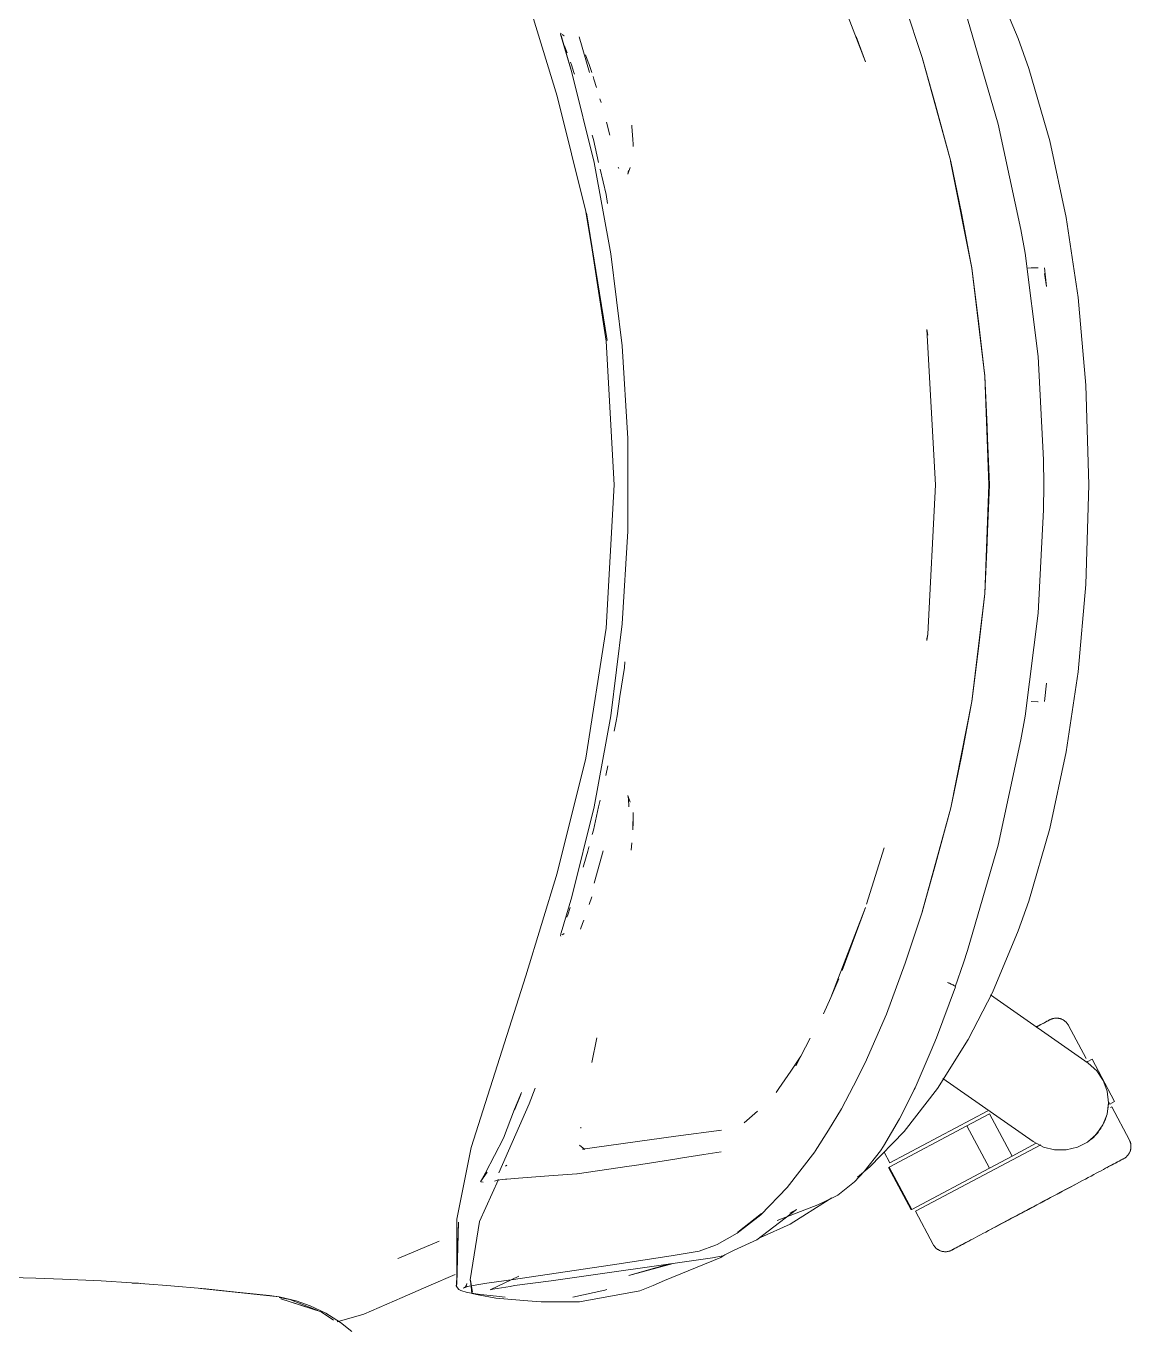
# Model space of a CAD drawing. Header units: millimetres. Extents: x 155927 to 317870, y -36033 to 97293.
# Drawn here: x 229424.8 to 229748, y 21459.8 to 21840.2 of the extents above; entities that cross this region are included whole.
import ezdxf

# ---------------------------------------------------------------- set-up
doc = ezdxf.new("R2010")
doc.units = ezdxf.units.MM
doc.header["$MEASUREMENT"] = 0
doc.layers.add('G-IMPT', color=8, linetype='CONTINUOUS', lineweight=9)
doc.layers.add('I-FURN', color=8, linetype='CONTINUOUS', lineweight=9)

msp = doc.modelspace()

# ---------------------------------------------------------------- linework, layer by layer
at = {"layer": 'G-IMPT'}
for p, q in [((229714.97, 21836.56), (229707.45, 21854.53)), ((229580.16, 21819.67), (229570.98, 21849.64)), ((229670.28, 21829.7), (229663.57, 21847.15)), ((229681.87, 21845.96), (229686.88, 21831.04)), ((229700.18, 21842.31), (229709.12, 21811.48)), ((229581.12, 21837.84), (229581.26, 21838.08)), ((229584.39, 21826.62), (229581.12, 21837.84)), ((229584.39, 21826.62), (229581.28, 21837.44)), ((229581.33, 21837.15), (229581.28, 21837.44)), ((229584.39, 21826.62), (229581.33, 21837.15)), ((229582.21, 21837.3), (229581.6, 21837.69)), ((229582.21, 21837.3), (229582, 21837.45)), ((229589.59, 21826.61), (229586.55, 21837.04)), ((229670.28, 21829.7), (229667.56, 21837.13)), ((229714.97, 21836.56), (229718.04, 21827.82)), ((229582.67, 21833.37), (229582.27, 21834.44)), ((229583.01, 21832.4), (229582.67, 21833.37)), ((229584, 21829.65), (229584.29, 21828.84)), ((229588.46, 21831.8), (229589.22, 21829.64)), ((229589.48, 21828.92), (229589.22, 21829.64)), ((229589.48, 21828.92), (229590.25, 21826.61)), ((229690.61, 21817.79), (229686.84, 21830.95)), ((229695.27, 21800.54), (229686.84, 21830.95)), ((229695.27, 21800.54), (229686.88, 21831.04)), ((229585.02, 21826.62), (229584.29, 21828.84)), ((229590.94, 21800.3), (229584.39, 21826.62)), ((229585.02, 21826.62), (229585.17, 21826.16)), ((229590.63, 21825.48), (229590.88, 21824.7)), ((229718.04, 21827.82), (229724.22, 21806.58)), ((229590.88, 21824.7), (229591.66, 21822.2)), ((229580.16, 21819.67), (229588.48, 21785.99)), ((229592.65, 21818.91), (229592.99, 21817.79)), ((229690.61, 21817.79), (229695.27, 21800.54)), ((229594.56, 21812.12), (229595.56, 21808.26)), ((229594.56, 21812.12), (229594.95, 21810.59)), ((229601.98, 21810.77), (229601.95, 21811.25)), ((229602.26, 21807.06), (229601.98, 21810.77)), ((229715.79, 21780.69), (229709.12, 21811.48)), ((229590.71, 21807.04), (229590.37, 21808.32)), ((229592.26, 21800.29), (229590.71, 21807.04)), ((229602.26, 21807.06), (229602.36, 21805.69)), ((229724.22, 21806.58), (229729.03, 21784.22)), ((229602.36, 21804.99), (229602.36, 21805.69)), ((229590.94, 21800.3), (229595.87, 21773.63)), ((229598.16, 21798.5), (229598.02, 21798.91)), ((229600.83, 21796.9), (229601.51, 21798.85)), ((229701.44, 21769.41), (229695.22, 21800.66)), ((229695.22, 21800.66), (229701.44, 21769.49)), ((229695.27, 21800.54), (229698.34, 21785.52)), ((229594.42, 21790.89), (229592.71, 21798.31)), ((229600.83, 21796.9), (229601.04, 21797.94)), ((229594.89, 21788.26), (229594.42, 21790.89)), ((229588.48, 21785.99), (229594.74, 21748.25)), ((229594.47, 21748.07), (229588.74, 21785.61)), ((229594.74, 21748.25), (229588.74, 21785.61)), ((229701.44, 21769.41), (229698.34, 21785.52)), ((229732.52, 21760.8), (229729.03, 21784.22)), ((229716.97, 21773.77), (229715.79, 21780.69)), ((229595.87, 21773.63), (229599.17, 21746.71)), ((229720.79, 21743.6), (229716.97, 21773.77)), ((229705.26, 21737.9), (229701.44, 21769.49)), ((229703.38, 21753.94), (229701.44, 21769.41)), ((229705.22, 21737.86), (229701.44, 21769.41)), ((229717.52, 21769.41), (229718.77, 21769.46)), ((229720.86, 21769.53), (229718.77, 21769.46)), ((229720.86, 21769.53), (229720.75, 21769.53)), ((229722.62, 21769.5), (229723.27, 21764.08)), ((229722.7, 21767.85), (229723.27, 21764.08)), ((229734.79, 21735.23), (229732.52, 21760.8)), ((229703.38, 21753.94), (229705.22, 21737.86)), ((229688.22, 21751.36), (229688.26, 21751.12)), ((229688.5, 21749.81), (229688.26, 21751.12)), ((229690.77, 21706.08), (229688.27, 21751.42)), ((229688.27, 21751.42), (229688.5, 21749.81)), ((229594.47, 21748.07), (229596.83, 21706.08)), ((229600.82, 21719.64), (229599.17, 21746.71)), ((229722.4, 21713.4), (229720.79, 21743.6)), ((229705.22, 21737.86), (229705.9, 21722.97)), ((229705.22, 21737.86), (229706.37, 21706.08)), ((229706.59, 21706.08), (229705.26, 21737.9)), ((229735.63, 21706.08), (229734.79, 21735.23)), ((229705.9, 21722.97), (229706.37, 21706.08)), ((229600.82, 21692.52), (229600.82, 21719.64)), ((229722.4, 21713.4), (229722.5, 21706.08)), ((229594.47, 21664.1), (229596.83, 21706.08)), ((229690.82, 21706.08), (229688.5, 21662.36)), ((229690.77, 21706.08), (229688.5, 21662.36)), ((229705.22, 21674.31), (229706.37, 21706.08)), ((229705.26, 21674.27), (229706.59, 21706.08)), ((229705.9, 21689.2), (229706.37, 21706.08)), ((229722.4, 21698.77), (229722.5, 21706.08)), ((229734.79, 21676.94), (229735.63, 21706.08)), ((229722.4, 21698.77), (229720.79, 21668.57)), ((229600.82, 21692.52), (229599.17, 21665.45)), ((229705.9, 21689.2), (229705.22, 21674.31)), ((229732.52, 21651.37), (229734.79, 21676.94)), ((229705.22, 21674.31), (229701.44, 21642.75)), ((229705.26, 21674.27), (229701.44, 21642.68)), ((229705.22, 21674.31), (229703.38, 21658.23)), ((229595.87, 21638.53), (229599.17, 21665.45)), ((229720.79, 21668.57), (229716.97, 21638.4)), ((229588.48, 21626.18), (229594.47, 21664.1)), ((229688.5, 21662.36), (229688.24, 21660.58)), ((229688.5, 21662.36), (229688.26, 21661.05)), ((229688.22, 21660.81), (229688.26, 21661.05)), ((229701.44, 21642.75), (229703.38, 21658.23)), ((229599.79, 21652.69), (229599.97, 21654.35)), ((229598.5, 21644.16), (229599.79, 21652.69)), ((229729.03, 21627.95), (229732.52, 21651.37)), ((229722.62, 21642.67), (229723.27, 21648.08)), ((229598.5, 21644.16), (229597.64, 21638.54)), ((229695.27, 21611.63), (229701.44, 21642.75)), ((229695.27, 21611.63), (229701.44, 21642.68)), ((229701.44, 21642.75), (229698.34, 21626.65)), ((229718.77, 21642.71), (229720.86, 21642.64)), ((229720.86, 21642.64), (229720.75, 21642.64)), ((229590.94, 21611.87), (229595.87, 21638.53)), ((229596.84, 21634.01), (229597.4, 21636.91)), ((229597.64, 21638.54), (229597.4, 21636.91)), ((229716.97, 21638.4), (229715.79, 21631.48)), ((229709.12, 21600.69), (229715.79, 21631.48)), ((229724.22, 21605.59), (229729.03, 21627.95)), ((229588.48, 21626.18), (229580.16, 21592.5)), ((229594.92, 21623.9), (229594.38, 21621.09)), ((229695.27, 21611.63), (229698.34, 21626.65)), ((229592.72, 21613.86), (229592.26, 21611.88)), ((229601.04, 21614.22), (229600.83, 21615.27)), ((229600.83, 21615.27), (229601.51, 21613.32)), ((229601.04, 21614.22), (229601.08, 21611.92)), ((229590.94, 21611.87), (229584.39, 21585.55)), ((229590.71, 21605.13), (229592.26, 21611.88)), ((229601.09, 21612.06), (229601.08, 21611.92)), ((229602.37, 21610.22), (229602.28, 21605.16)), ((229602.37, 21610.22), (229602.36, 21607.43)), ((229695.27, 21611.63), (229686.84, 21581.22)), ((229695.27, 21611.63), (229686.88, 21581.13)), ((229690.61, 21594.38), (229695.27, 21611.63)), ((229590.71, 21605.13), (229590.37, 21603.83)), ((229602.28, 21605.16), (229602.36, 21607.43)), ((229718.04, 21584.35), (229724.22, 21605.59)), ((229601.97, 21601.36), (229601.75, 21599.27)), ((229709.12, 21600.69), (229700.18, 21569.86)), ((229589.09, 21598.97), (229587.97, 21594.98)), ((229589.09, 21598.97), (229589.41, 21600.11)), ((229589.41, 21600.11), (229589.45, 21600.29)), ((229590.94, 21589.58), (229593.59, 21599.04)), ((229675.81, 21599.94), (229670.56, 21583.45)), ((229675.81, 21599.94), (229674.74, 21596.5)), ((229587.97, 21594.98), (229587.77, 21594.29)), ((229690.61, 21594.38), (229686.84, 21581.22)), ((229570.98, 21562.52), (229580.16, 21592.5)), ((229584.39, 21585.55), (229581.32, 21575.12)), ((229590.23, 21585.56), (229589.51, 21583.34)), ((229583.23, 21580.35), (229583.98, 21582.45)), ((229670.28, 21582.47), (229663.46, 21564.06)), ((229670.28, 21582.47), (229663.57, 21565.02)), ((229718.04, 21584.35), (229714.97, 21575.61)), ((229583.23, 21580.35), (229582.99, 21579.69)), ((229587.52, 21577.8), (229587.89, 21578.81)), ((229686.88, 21581.13), (229681.87, 21566.21)), ((229581.12, 21574.33), (229581.18, 21574.55)), ((229581.21, 21574.09), (229581.12, 21574.33)), ((229581.18, 21574.55), (229581.25, 21574.85)), ((229581.25, 21574.85), (229581.32, 21575.12)), ((229582.21, 21574.86), (229581.6, 21574.48)), ((229582.21, 21574.86), (229582, 21574.72)), ((229587.52, 21577.8), (229586.91, 21576.14)), ((229714.97, 21575.61), (229707.45, 21557.64)), ((229700.18, 21569.86), (229698.98, 21566.26)), ((229660.18, 21556.21), (229662.91, 21563.29)), ((229663.57, 21565.02), (229662.91, 21563.29)), ((229676.41, 21551.33), (229681.87, 21566.21)), ((229696.58, 21559.32), (229698.98, 21566.26)), ((229570.98, 21562.52), (229554.99, 21512.28)), ((229660.18, 21556.21), (229662.49, 21561.66)), ((229691.04, 21544.36), (229696.62, 21559.32)), ((229695.35, 21560.11), (229694.29, 21560.53)), ((229694.29, 21560.53), (229694.89, 21560.31)), ((229695.35, 21560.11), (229694.89, 21560.31)), ((229695.35, 21560.11), (229695.99, 21559.83)), ((229695.35, 21560.11), (229696.17, 21559.72)), ((229695.99, 21559.83), (229696.17, 21559.72)), ((229696.58, 21559.46), (229696.17, 21559.72)), ((229696.17, 21559.72), (229696.57, 21559.5)), ((229696.58, 21559.46), (229696.57, 21559.5)), ((229696.62, 21559.32), (229696.58, 21559.46)), ((229696.58, 21559.46), (229696.58, 21559.32)), ((229657.99, 21551.36), (229660.18, 21556.21)), ((229700.36, 21543.86), (229707.45, 21557.64)), ((229676.41, 21551.33), (229670.24, 21537.11)), ((229591.7, 21544.41), (229590.29, 21537.16)), ((229654.12, 21544.32), (229649.93, 21536.22)), ((229689.56, 21540.68), (229691.04, 21544.36)), ((229691.39, 21529.57), (229700.36, 21543.86)), ((229684.79, 21529.72), (229689.56, 21540.68)), ((229651.43, 21538.99), (229648.87, 21535.23)), ((229651.43, 21538.99), (229649.93, 21536.22)), ((229666.85, 21530.38), (229670.24, 21537.11)), ((229648.48, 21534.66), (229644.99, 21529.52)), ((229648.87, 21535.23), (229648.48, 21534.66)), ((229573.71, 21529.69), (229571.97, 21525.1)), ((229644.99, 21529.52), (229644.23, 21528.42)), ((229666.85, 21530.38), (229663.28, 21523.59)), ((229684.79, 21529.72), (229680.26, 21520.67)), ((229684.57, 21529.28), (229680.26, 21520.67)), ((229684.79, 21529.72), (229680.57, 21521.27)), ((229691.39, 21529.57), (229681.58, 21516.97)), ((229684.57, 21529.28), (229684.79, 21529.72)), ((229571.97, 21525.1), (229563.04, 21504.95)), ((229567.67, 21523.47), (229569.69, 21528.37)), ((229569.69, 21528.37), (229567.67, 21523.26)), ((229567.67, 21523.26), (229569.46, 21527.79)), ((229564.42, 21515), (229567.67, 21523.47)), ((229638.71, 21522.89), (229634.8, 21519.55)), ((229659.51, 21517.36), (229663.28, 21523.59)), ((229680.26, 21520.67), (229680.57, 21521.27)), ((229587.02, 21517.94), (229587.07, 21518.29)), ((229614.86, 21515.61), (229628.21, 21517.39)), ((229628.21, 21517.39), (229627.74, 21517.25)), ((229659.51, 21517.36), (229655.63, 21511.26)), ((229680.26, 21520.67), (229675.53, 21512.67)), ((229564.42, 21515), (229559.14, 21504.89)), ((229614.86, 21515.61), (229587.52, 21511.87)), ((229671.62, 21506.67), (229681.58, 21516.97)), ((229554.99, 21512.28), (229550.8, 21491.33)), ((229586.67, 21512.99), (229588.23, 21511.75)), ((229587.52, 21511.87), (229587.79, 21511.83)), ((229588.02, 21511.78), (229587.79, 21511.83)), ((229623.05, 21510.26), (229616.21, 21509.19)), ((229623.05, 21510.26), (229628.12, 21511)), ((229647.44, 21500.57), (229655.46, 21511.01)), ((229655.46, 21511.01), (229655.63, 21511.26)), ((229669.95, 21505.25), (229674.67, 21511.38)), ((229674.67, 21511.38), (229675.53, 21512.67)), ((229565.42, 21507.12), (229564.98, 21506.85)), ((229586.01, 21504.61), (229601.23, 21506.82)), ((229601.23, 21506.82), (229602.78, 21507.07)), ((229602.78, 21507.07), (229614.55, 21508.93)), ((229616.21, 21509.19), (229614.55, 21508.93)), ((229667.95, 21503.67), (229671.62, 21506.67)), ((229557.43, 21490.63), (229563.01, 21502.92)), ((229557.79, 21502.43), (229557.75, 21502.6)), ((229557.79, 21502.43), (229559.63, 21505.14)), ((229557.79, 21502.43), (229559.14, 21504.89)), ((229557.82, 21502.31), (229557.79, 21502.43)), ((229558.5, 21502.16), (229557.82, 21502.31)), ((229561.77, 21502.47), (229562.54, 21502.75)), ((229562.6, 21502.77), (229562.54, 21502.75)), ((229565.06, 21503.05), (229562.6, 21502.77)), ((229565.06, 21503.05), (229565.44, 21503.1)), ((229568.84, 21503.35), (229565.44, 21503.1)), ((229568.84, 21503.35), (229577.69, 21503.98)), ((229585.93, 21504.6), (229577.69, 21503.98)), ((229586.01, 21504.61), (229585.93, 21504.6)), ((229662.19, 21498.36), (229667.06, 21502.23)), ((229669.95, 21505.25), (229667.06, 21502.23)), ((229639.71, 21492.67), (229647.44, 21500.57)), ((229661.06, 21497.75), (229662.19, 21498.36)), ((229650.14, 21494.23), (229638.49, 21485.31)), ((229644.49, 21490.99), (229656.39, 21495.5)), ((229650.14, 21494.23), (229648.19, 21493.11)), ((229659.7, 21497.06), (229648.25, 21489.94)), ((229658.62, 21496.58), (229656.39, 21495.5)), ((229661.06, 21497.75), (229658.62, 21496.58)), ((229659.7, 21497.06), (229660.47, 21497.56)), ((229551.24, 21490.44), (229550.65, 21472)), ((229550.8, 21491.33), (229550.75, 21472.46)), ((229551.24, 21490.44), (229550.75, 21472.46)), ((229557.43, 21490.63), (229554.71, 21473.58)), ((229639.71, 21492.67), (229632.74, 21487.25)), ((229632.96, 21487.58), (229639.91, 21492.97)), ((229639.91, 21492.97), (229636.34, 21490.17)), ((229632.74, 21487.25), (229626.9, 21483.96)), ((229632.96, 21487.58), (229636.34, 21490.17)), ((229648.25, 21489.94), (229639.63, 21485.96)), ((229545.65, 21484.89), (229533.8, 21479.97)), ((229626.48, 21483.75), (229621.69, 21482)), ((229626.48, 21483.75), (229626.9, 21483.96)), ((229638.49, 21485.31), (229631.92, 21482.25)), ((229533.53, 21479.87), (229533.8, 21479.97)), ((229578.34, 21473.36), (229625.56, 21480.03)), ((229598.25, 21478.3), (229613.44, 21480.63)), ((229598.86, 21478.4), (229614.02, 21480.7)), ((229598.86, 21478.4), (229613.44, 21480.63)), ((229627.99, 21480.19), (229611.54, 21473.4)), ((229621.69, 21482), (229614.02, 21480.7)), ((229625.56, 21480.03), (229628.55, 21480.68)), ((229629.16, 21480.96), (229627.99, 21480.19)), ((229631.92, 21482.25), (229628.55, 21480.68)), ((229542.59, 21471.86), (229550.27, 21475.22)), ((229598.25, 21478.3), (229567.38, 21473.75)), ((229601.14, 21474.91), (229614.09, 21478.41)), ((229601.14, 21474.91), (229613.03, 21478.26)), ((229415.31, 21474.42), (229427.62, 21474.13)), ((229435.5, 21473.83), (229427.62, 21474.13)), ((229435.5, 21473.83), (229446.81, 21473.29)), ((229455.68, 21472.73), (229446.81, 21473.29)), ((229455.68, 21472.73), (229465.97, 21472)), ((229457.72, 21472.6), (229455.82, 21472.69)), ((229457.72, 21472.6), (229459.14, 21472.46)), ((229477.36, 21471.02), (229465.97, 21472)), ((229534.76, 21468.44), (229542.59, 21471.86)), ((229550.62, 21471.88), (229550.81, 21472.74)), ((229550.62, 21471.88), (229551.02, 21471.3)), ((229550.65, 21472), (229550.75, 21472.46)), ((229550.75, 21472.46), (229550.79, 21472.63)), ((229550.81, 21472.74), (229550.79, 21472.63)), ((229553.88, 21471.7), (229552.78, 21471.14)), ((229553.28, 21471.53), (229552.78, 21471.14)), ((229553.26, 21471.53), (229559.53, 21472.64)), ((229553.88, 21471.7), (229553.26, 21471.53)), ((229553.61, 21472.07), (229553.28, 21471.53)), ((229553.61, 21472.07), (229553.68, 21472.57)), ((229555.4, 21470), (229554.71, 21473.58)), ((229555.4, 21470), (229554.77, 21473.54)), ((229554.77, 21473.54), (229555.16, 21469.59)), ((229567.38, 21473.75), (229559.53, 21472.64)), ((229568.93, 21474.73), (229560.5, 21470.73)), ((229561.36, 21470.87), (229566.38, 21471.7)), ((229566.38, 21471.7), (229567.68, 21471.92)), ((229578.34, 21473.36), (229567.68, 21471.92)), ((229604.32, 21470.41), (229608.18, 21472.01)), ((229611.54, 21473.4), (229608.18, 21472.01)), ((229498.8, 21468.67), (229475.84, 21471.12)), ((229475.84, 21471.12), (229495.98, 21469)), ((229498.8, 21468.67), (229477.36, 21471.02)), ((229498.8, 21468.67), (229495.98, 21469)), ((229498.8, 21468.67), (229503.76, 21467.51)), ((229498.87, 21468.45), (229501.93, 21467.87)), ((229511.15, 21464.27), (229499.3, 21468.08)), ((229508.44, 21465.17), (229499.3, 21468.08)), ((229501.93, 21467.87), (229510.11, 21464.67)), ((229523.63, 21463.59), (229534.76, 21468.44)), ((229551.39, 21470.81), (229551.02, 21471.3)), ((229551.39, 21470.81), (229551.93, 21470.49)), ((229553.79, 21469.94), (229551.93, 21470.49)), ((229557.07, 21469.4), (229553.79, 21469.94)), ((229557.48, 21469.14), (229555.16, 21469.59)), ((229557.07, 21469.4), (229557.69, 21469.33)), ((229557.48, 21469.14), (229561.73, 21468.33)), ((229562.37, 21468.81), (229557.69, 21469.33)), ((229560.5, 21470.73), (229561.36, 21470.87)), ((229562.2, 21468.29), (229561.73, 21468.33)), ((229571.53, 21467.49), (229562.2, 21468.29)), ((229562.37, 21468.81), (229564.96, 21468.6)), ((229584.76, 21468.58), (229594.06, 21470.63)), ((229586.62, 21467.17), (229604.32, 21470.41)), ((229594.06, 21470.63), (229594.64, 21470.78)), ((229507.89, 21466.06), (229503.76, 21467.51)), ((229512.47, 21463.87), (229507.89, 21466.06)), ((229511.15, 21464.27), (229508.44, 21465.17)), ((229511.15, 21464.27), (229514.73, 21461.84)), ((229512.47, 21463.87), (229516.8, 21461.14)), ((229571.53, 21467.49), (229575.48, 21467.15)), ((229575.48, 21467.15), (229579.65, 21467.15)), ((229586.62, 21467.17), (229579.65, 21467.15)), ((229523.63, 21463.59), (229515.81, 21461.33)), ((229520.11, 21458.52), (229516.8, 21461.14))]:
    msp.add_line(p, q, dxfattribs=at)
at = {"layer": 'I-FURN'}
for p, q in [((229706.83, 21556.96), (229735.42, 21536.94)), ((229720.09, 21547.46), (229720.63, 21547.74)), ((229720.9, 21547.89), (229720.39, 21547.62)), ((229720.63, 21547.74), (229721.13, 21548.01)), ((229721.39, 21548.15), (229720.9, 21547.89)), ((229721.13, 21548.01), (229721.6, 21548.26)), ((229721.83, 21548.38), (229721.39, 21548.15)), ((229721.6, 21548.26), (229722.03, 21548.49)), ((229722.24, 21548.6), (229721.83, 21548.38)), ((229722.03, 21548.49), (229722.42, 21548.7)), ((229722.62, 21548.8), (229722.24, 21548.6)), ((229722.42, 21548.7), (229722.77, 21548.89)), ((229722.95, 21548.98), (229722.62, 21548.8)), ((229722.77, 21548.89), (229723.09, 21549.05)), ((229723.25, 21549.14), (229722.95, 21548.98)), ((229723.09, 21549.05), (229723.37, 21549.2)), ((229723.51, 21549.27), (229723.25, 21549.14)), ((229723.37, 21549.2), (229723.61, 21549.33)), ((229723.73, 21549.39), (229723.51, 21549.27)), ((229723.61, 21549.33), (229723.81, 21549.44)), ((229723.91, 21549.49), (229723.73, 21549.39)), ((229723.81, 21549.44), (229723.98, 21549.52)), ((229724.05, 21549.56), (229723.91, 21549.49)), ((229723.98, 21549.52), (229724.1, 21549.59)), ((229724.15, 21549.62), (229724.05, 21549.56)), ((229724.1, 21549.59), (229724.18, 21549.63)), ((229724.21, 21549.65), (229724.15, 21549.62)), ((229724.18, 21549.63), (229724.22, 21549.65)), ((229724.23, 21549.66), (229724.21, 21549.65)), ((229724.22, 21549.65), (229724.23, 21549.66)), ((229724.23, 21549.66), (229724.37, 21549.73)), ((229724.37, 21549.73), (229724.52, 21549.8)), ((229724.52, 21549.8), (229724.67, 21549.86)), ((229724.67, 21549.86), (229724.82, 21549.91)), ((229724.82, 21549.91), (229724.97, 21549.96)), ((229724.97, 21549.96), (229725.13, 21550.01)), ((229725.13, 21550.01), (229725.28, 21550.04)), ((229725.28, 21550.04), (229725.44, 21550.07)), ((229725.44, 21550.07), (229725.6, 21550.1)), ((229725.6, 21550.1), (229725.76, 21550.11)), ((229725.76, 21550.11), (229725.92, 21550.12)), ((229725.92, 21550.12), (229726.08, 21550.13)), ((229726.08, 21550.13), (229726.24, 21550.13)), ((229726.24, 21550.13), (229726.41, 21550.12)), ((229726.41, 21550.12), (229726.57, 21550.1)), ((229726.57, 21550.1), (229726.73, 21550.08)), ((229726.73, 21550.08), (229726.89, 21550.06)), ((229726.89, 21550.06), (229727.04, 21550.02)), ((229727.04, 21550.02), (229727.2, 21549.98)), ((229727.2, 21549.98), (229727.35, 21549.94)), ((229727.35, 21549.94), (229727.51, 21549.88)), ((229727.51, 21549.88), (229727.66, 21549.82)), ((229727.66, 21549.82), (229727.8, 21549.76)), ((229727.8, 21549.76), (229727.95, 21549.69)), ((229727.95, 21549.69), (229728.09, 21549.61)), ((229728.09, 21549.61), (229728.23, 21549.53)), ((229728.23, 21549.53), (229728.37, 21549.45)), ((229728.37, 21549.45), (229728.5, 21549.35)), ((229728.5, 21549.35), (229728.63, 21549.25)), ((229728.63, 21549.25), (229728.75, 21549.15)), ((229728.75, 21549.15), (229728.87, 21549.04)), ((229728.87, 21549.04), (229728.99, 21548.93)), ((229728.99, 21548.93), (229729.1, 21548.82)), ((229729.1, 21548.82), (229729.2, 21548.69)), ((229729.2, 21548.69), (229729.3, 21548.57)), ((229729.3, 21548.57), (229729.4, 21548.44)), ((229729.4, 21548.44), (229729.49, 21548.31)), ((229729.49, 21548.31), (229729.58, 21548.17)), ((229729.58, 21548.17), (229729.66, 21548.03)), ((229729.66, 21548.03), (229729.68, 21547.99)), ((229734.83, 21538.31), (229729.68, 21547.99)), ((229735.18, 21537.36), (229736.58, 21538.1)), ((229735.27, 21537.41), (229735.18, 21537.36)), ((229735.42, 21536.94), (229737.93, 21534.69)), ((229743.15, 21525.74), (229736.58, 21538.1)), ((229719.37, 21514.02), (229692.94, 21532.53)), ((229737.93, 21534.69), (229739.83, 21531.9)), ((229739.83, 21531.9), (229741, 21528.74)), ((229741, 21528.74), (229741.39, 21525.39)), ((229741.39, 21525.39), (229740.96, 21522.04)), ((229741.35, 21525.76), (229741.76, 21525)), ((229743.15, 21525.74), (229741.76, 21525)), ((229741.76, 21525), (229741.84, 21525.05)), ((229677.44, 21507.79), (229706.13, 21523.05)), ((229699.96, 21518.63), (229706.6, 21522.16)), ((229713.17, 21509.8), (229706.6, 21522.16)), ((229740.96, 21522.04), (229739.74, 21518.9)), ((229741.96, 21523.98), (229742.34, 21524.18)), ((229747.49, 21514.49), (229742.34, 21524.18)), ((229677.25, 21506.56), (229699.96, 21518.63)), ((229706.53, 21506.27), (229699.96, 21518.63)), ((229736.97, 21515.27), (229739.26, 21518.05)), ((229739.74, 21518.9), (229737.8, 21516.13)), ((229720.23, 21513.56), (229713.17, 21509.8)), ((229722.34, 21512.43), (229719.37, 21514.02)), ((229735.26, 21513.91), (229732.27, 21512.36)), ((229737.8, 21516.13), (229735.26, 21513.91)), ((229735.55, 21514.12), (229736.97, 21515.27)), ((229747.49, 21514.49), (229747.56, 21514.35)), ((229747.56, 21514.35), (229747.63, 21514.2)), ((229747.63, 21514.2), (229747.69, 21514.05)), ((229747.69, 21514.05), (229747.74, 21513.9)), ((229747.74, 21513.9), (229747.79, 21513.75)), ((229747.79, 21513.75), (229747.84, 21513.59)), ((229747.84, 21513.59), (229747.87, 21513.44)), ((229747.87, 21513.44), (229747.9, 21513.28)), ((229747.9, 21513.28), (229747.93, 21513.12)), ((229675.76, 21510.95), (229677.44, 21507.79)), ((229684.95, 21493.66), (229721.55, 21513.13)), ((229713.17, 21509.8), (229706.53, 21506.27)), ((229725.61, 21511.6), (229722.34, 21512.43)), ((229728.99, 21511.58), (229725.61, 21511.6)), ((229732.27, 21512.36), (229728.99, 21511.58)), ((229746.4, 21509.42), (229746.27, 21509.32)), ((229746.53, 21509.52), (229746.4, 21509.42)), ((229746.65, 21509.62), (229746.53, 21509.52)), ((229746.76, 21509.73), (229746.65, 21509.62)), ((229746.88, 21509.85), (229746.76, 21509.73)), ((229746.98, 21509.97), (229746.88, 21509.85)), ((229747.09, 21510.09), (229746.98, 21509.97)), ((229747.18, 21510.22), (229747.09, 21510.09)), ((229747.28, 21510.35), (229747.18, 21510.22)), ((229747.36, 21510.49), (229747.28, 21510.35)), ((229747.45, 21510.63), (229747.36, 21510.49)), ((229747.52, 21510.77), (229747.45, 21510.63)), ((229747.59, 21510.92), (229747.52, 21510.77)), ((229747.66, 21511.06), (229747.59, 21510.92)), ((229747.71, 21511.21), (229747.66, 21511.06)), ((229747.77, 21511.37), (229747.71, 21511.21)), ((229747.81, 21511.52), (229747.77, 21511.37)), ((229747.85, 21511.68), (229747.81, 21511.52)), ((229747.89, 21511.83), (229747.85, 21511.68)), ((229747.91, 21511.99), (229747.89, 21511.83)), ((229747.94, 21512.15), (229747.91, 21511.99)), ((229747.93, 21513.12), (229747.94, 21512.96)), ((229747.94, 21512.96), (229747.96, 21512.8)), ((229747.95, 21512.31), (229747.94, 21512.15)), ((229747.96, 21512.47), (229747.95, 21512.31)), ((229747.96, 21512.8), (229747.96, 21512.64)), ((229747.96, 21512.64), (229747.96, 21512.47)), ((229677.08, 21506.47), (229683.65, 21494.11)), ((229683.82, 21494.2), (229677.25, 21506.56)), ((229706.53, 21506.27), (229683.82, 21494.2)), ((229739.22, 21505.53), (229739.89, 21505.89)), ((229739.89, 21505.89), (229740.52, 21506.22)), ((229740.52, 21506.22), (229741.12, 21506.54)), ((229741.43, 21506.71), (229740.85, 21506.4)), ((229741.12, 21506.54), (229741.69, 21506.84)), ((229741.98, 21507), (229741.43, 21506.71)), ((229741.69, 21506.84), (229742.22, 21507.13)), ((229742.5, 21507.28), (229741.98, 21507)), ((229742.22, 21507.13), (229742.73, 21507.4)), ((229742.98, 21507.53), (229742.5, 21507.28)), ((229742.73, 21507.4), (229743.19, 21507.64)), ((229743.43, 21507.77), (229742.98, 21507.53)), ((229743.19, 21507.64), (229743.62, 21507.87)), ((229743.84, 21507.99), (229743.43, 21507.77)), ((229743.62, 21507.87), (229744.01, 21508.08)), ((229744.21, 21508.19), (229743.84, 21507.99)), ((229744.01, 21508.08), (229744.37, 21508.27)), ((229744.55, 21508.36), (229744.21, 21508.19)), ((229744.37, 21508.27), (229744.69, 21508.44)), ((229744.84, 21508.52), (229744.55, 21508.36)), ((229744.69, 21508.44), (229744.97, 21508.59)), ((229745.1, 21508.66), (229744.84, 21508.52)), ((229744.97, 21508.59), (229745.21, 21508.72)), ((229745.32, 21508.78), (229745.1, 21508.66)), ((229745.21, 21508.72), (229745.41, 21508.82)), ((229745.5, 21508.87), (229745.32, 21508.78)), ((229745.41, 21508.82), (229745.57, 21508.91)), ((229745.64, 21508.95), (229745.5, 21508.87)), ((229745.57, 21508.91), (229745.69, 21508.97)), ((229745.74, 21509), (229745.64, 21508.95)), ((229745.69, 21508.97), (229745.77, 21509.02)), ((229745.8, 21509.03), (229745.74, 21509)), ((229745.77, 21509.02), (229745.82, 21509.04)), ((229745.82, 21509.04), (229745.8, 21509.03)), ((229745.86, 21509.06), (229745.82, 21509.04)), ((229745.82, 21509.04), (229745.82, 21509.04)), ((229746, 21509.14), (229745.86, 21509.06)), ((229746.14, 21509.23), (229746, 21509.14)), ((229746.27, 21509.32), (229746.14, 21509.23)), ((229732.05, 21501.72), (229732.94, 21502.19)), ((229732.94, 21502.19), (229733.81, 21502.65)), ((229733.81, 21502.65), (229734.65, 21503.1)), ((229734.65, 21503.1), (229735.48, 21503.54)), ((229735.48, 21503.54), (229736.28, 21503.97)), ((229736.28, 21503.97), (229737.06, 21504.38)), ((229737.06, 21504.38), (229737.8, 21504.78)), ((229737.8, 21504.78), (229738.53, 21505.16)), ((229738.53, 21505.16), (229739.22, 21505.53)), ((229724.42, 21497.66), (229725.41, 21498.19)), ((229725.94, 21498.47), (229724.96, 21497.95)), ((229725.41, 21498.19), (229726.4, 21498.71)), ((229726.92, 21498.99), (229725.94, 21498.47)), ((229726.4, 21498.71), (229727.37, 21499.23)), ((229727.89, 21499.51), (229726.92, 21498.99)), ((229727.37, 21499.23), (229728.33, 21499.74)), ((229728.85, 21500.02), (229727.89, 21499.51)), ((229728.33, 21499.74), (229729.29, 21500.25)), ((229729.79, 21500.52), (229728.85, 21500.02)), ((229729.29, 21500.25), (229730.22, 21500.75)), ((229730.72, 21501.01), (229729.79, 21500.52)), ((229730.22, 21500.75), (229731.15, 21501.24)), ((229731.64, 21501.5), (229730.72, 21501.01)), ((229731.15, 21501.24), (229732.05, 21501.72)), ((229717.95, 21494.22), (229716.95, 21493.69)), ((229717.41, 21493.93), (229718.41, 21494.46)), ((229718.95, 21494.75), (229717.95, 21494.22)), ((229718.41, 21494.46), (229719.41, 21495)), ((229719.95, 21495.29), (229718.95, 21494.75)), ((229719.41, 21495), (229720.41, 21495.53)), ((229720.96, 21495.82), (229719.95, 21495.29)), ((229720.41, 21495.53), (229721.42, 21496.07)), ((229721.96, 21496.36), (229720.96, 21495.82)), ((229721.42, 21496.07), (229722.42, 21496.6)), ((229722.96, 21496.89), (229721.96, 21496.36)), ((229722.42, 21496.6), (229723.42, 21497.13)), ((229723.96, 21497.42), (229722.96, 21496.89)), ((229723.42, 21497.13), (229724.42, 21497.66)), ((229724.96, 21497.95), (229723.96, 21497.42)), ((229684.95, 21493.66), (229690.1, 21483.98)), ((229711.15, 21490.6), (229710.22, 21490.11)), ((229710.65, 21490.34), (229711.58, 21490.83)), ((229712.08, 21491.1), (229711.15, 21490.6)), ((229711.58, 21490.83), (229712.52, 21491.34)), ((229713.04, 21491.61), (229712.08, 21491.1)), ((229712.52, 21491.34), (229713.48, 21491.84)), ((229714, 21492.12), (229713.04, 21491.61)), ((229713.48, 21491.84), (229714.45, 21492.36)), ((229714.97, 21492.64), (229714, 21492.12)), ((229714.45, 21492.36), (229715.43, 21492.88)), ((229715.96, 21493.16), (229714.97, 21492.64)), ((229715.43, 21492.88), (229716.41, 21493.4)), ((229716.95, 21493.69), (229715.96, 21493.16)), ((229716.41, 21493.4), (229717.41, 21493.93)), ((229703.17, 21486.36), (229703.91, 21486.76)), ((229703.91, 21486.76), (229704.67, 21487.16)), ((229704.67, 21487.16), (229705.46, 21487.58)), ((229705.46, 21487.58), (229706.27, 21488.01)), ((229706.27, 21488.01), (229707.1, 21488.45)), ((229707.56, 21488.7), (229706.72, 21488.25)), ((229707.1, 21488.45), (229707.96, 21488.91)), ((229708.43, 21489.16), (229707.56, 21488.7)), ((229707.96, 21488.91), (229708.84, 21489.38)), ((229709.32, 21489.63), (229708.43, 21489.16)), ((229708.84, 21489.38), (229709.73, 21489.85)), ((229710.22, 21490.11), (229709.32, 21489.63)), ((229709.73, 21489.85), (229710.65, 21490.34)), ((229690.12, 21483.94), (229690.1, 21483.98)), ((229690.2, 21483.8), (229690.12, 21483.94)), ((229690.28, 21483.66), (229690.2, 21483.8)), ((229690.37, 21483.53), (229690.28, 21483.66)), ((229690.47, 21483.4), (229690.37, 21483.53)), ((229690.57, 21483.27), (229690.47, 21483.4)), ((229690.68, 21483.15), (229690.57, 21483.27)), ((229690.79, 21483.04), (229690.68, 21483.15)), ((229690.9, 21482.92), (229690.79, 21483.04)), ((229691.02, 21482.82), (229690.9, 21482.92)), ((229691.15, 21482.71), (229691.02, 21482.82)), ((229696.4, 21482.77), (229696.16, 21482.64)), ((229696.27, 21482.69), (229696.53, 21482.83)), ((229696.68, 21482.91), (229696.4, 21482.77)), ((229696.53, 21482.83), (229696.82, 21482.99)), ((229697, 21483.08), (229696.68, 21482.91)), ((229696.82, 21482.99), (229697.16, 21483.17)), ((229697.36, 21483.27), (229697, 21483.08)), ((229697.16, 21483.17), (229697.53, 21483.37)), ((229697.75, 21483.48), (229697.36, 21483.27)), ((229697.53, 21483.37), (229697.94, 21483.58)), ((229698.18, 21483.71), (229697.75, 21483.48)), ((229697.94, 21483.58), (229698.39, 21483.82)), ((229698.64, 21483.96), (229698.18, 21483.71)), ((229698.39, 21483.82), (229698.87, 21484.08)), ((229699.15, 21484.22), (229698.64, 21483.96)), ((229698.87, 21484.08), (229699.39, 21484.35)), ((229699.68, 21484.51), (229699.15, 21484.22)), ((229699.39, 21484.35), (229699.94, 21484.65)), ((229700.25, 21484.81), (229699.68, 21484.51)), ((229699.94, 21484.65), (229700.52, 21484.96)), ((229700.52, 21484.96), (229701.14, 21485.28)), ((229701.14, 21485.28), (229701.79, 21485.63)), ((229701.79, 21485.63), (229702.46, 21485.99)), ((229702.46, 21485.99), (229703.17, 21486.36)), ((229691.28, 21482.62), (229691.15, 21482.71)), ((229691.41, 21482.52), (229691.28, 21482.62)), ((229691.54, 21482.44), (229691.41, 21482.52)), ((229691.68, 21482.35), (229691.54, 21482.44)), ((229691.83, 21482.28), (229691.68, 21482.35)), ((229691.97, 21482.21), (229691.83, 21482.28)), ((229692.12, 21482.14), (229691.97, 21482.21)), ((229692.27, 21482.09), (229692.12, 21482.14)), ((229692.42, 21482.03), (229692.27, 21482.09)), ((229692.58, 21481.99), (229692.42, 21482.03)), ((229692.73, 21481.95), (229692.58, 21481.99)), ((229692.89, 21481.91), (229692.73, 21481.95)), ((229693.05, 21481.89), (229692.89, 21481.91)), ((229693.21, 21481.86), (229693.05, 21481.89)), ((229693.37, 21481.85), (229693.21, 21481.86)), ((229693.53, 21481.84), (229693.37, 21481.85)), ((229693.69, 21481.84), (229693.53, 21481.84)), ((229693.85, 21481.84), (229693.69, 21481.84)), ((229694.01, 21481.85), (229693.85, 21481.84)), ((229694.17, 21481.87), (229694.01, 21481.85)), ((229694.33, 21481.9), (229694.17, 21481.87)), ((229694.49, 21481.93), (229694.33, 21481.9)), ((229694.65, 21481.96), (229694.49, 21481.93)), ((229694.8, 21482.01), (229694.65, 21481.96)), ((229694.96, 21482.05), (229694.8, 21482.01)), ((229695.11, 21482.11), (229694.96, 21482.05)), ((229695.26, 21482.17), (229695.11, 21482.11)), ((229695.4, 21482.24), (229695.26, 21482.17)), ((229695.55, 21482.31), (229695.4, 21482.24)), ((229695.6, 21482.34), (229695.55, 21482.31)), ((229695.55, 21482.31), (229695.57, 21482.32)), ((229695.55, 21482.31), (229695.55, 21482.31)), ((229695.57, 21482.32), (229695.63, 21482.35)), ((229695.68, 21482.38), (229695.6, 21482.34)), ((229695.63, 21482.35), (229695.73, 21482.41)), ((229695.8, 21482.44), (229695.68, 21482.38)), ((229695.73, 21482.41), (229695.87, 21482.48)), ((229695.96, 21482.53), (229695.8, 21482.44)), ((229695.87, 21482.48), (229696.05, 21482.58)), ((229696.16, 21482.64), (229695.96, 21482.53)), ((229696.05, 21482.58), (229696.27, 21482.69))]:
    msp.add_line(p, q, dxfattribs=at)
for points in [[(229741.35, 21525.76), (229741.36, 21525.52), (229741.36, 21524.99), (229741.32, 21524.32), (229741.29, 21523.94)], [(229738.42, 21516.85), (229738.09, 21516.43), (229737.75, 21516), (229737.32, 21515.61)]]:
    msp.add_open_spline(points, degree=3, dxfattribs=at)
msp.add_open_spline([(229740.76, 21521.34), (229740.61, 21520.87), (229740.39, 21520.24), (229740.09, 21519.61), (229740.02, 21519.45)], degree=3, knots=[-0.6, -0.6, -0.6, -0.6, -0.5, -0.4680239, -0.4680239, -0.4680239, -0.4680239], dxfattribs=at)

doc.saveas('drawing.dxf')
